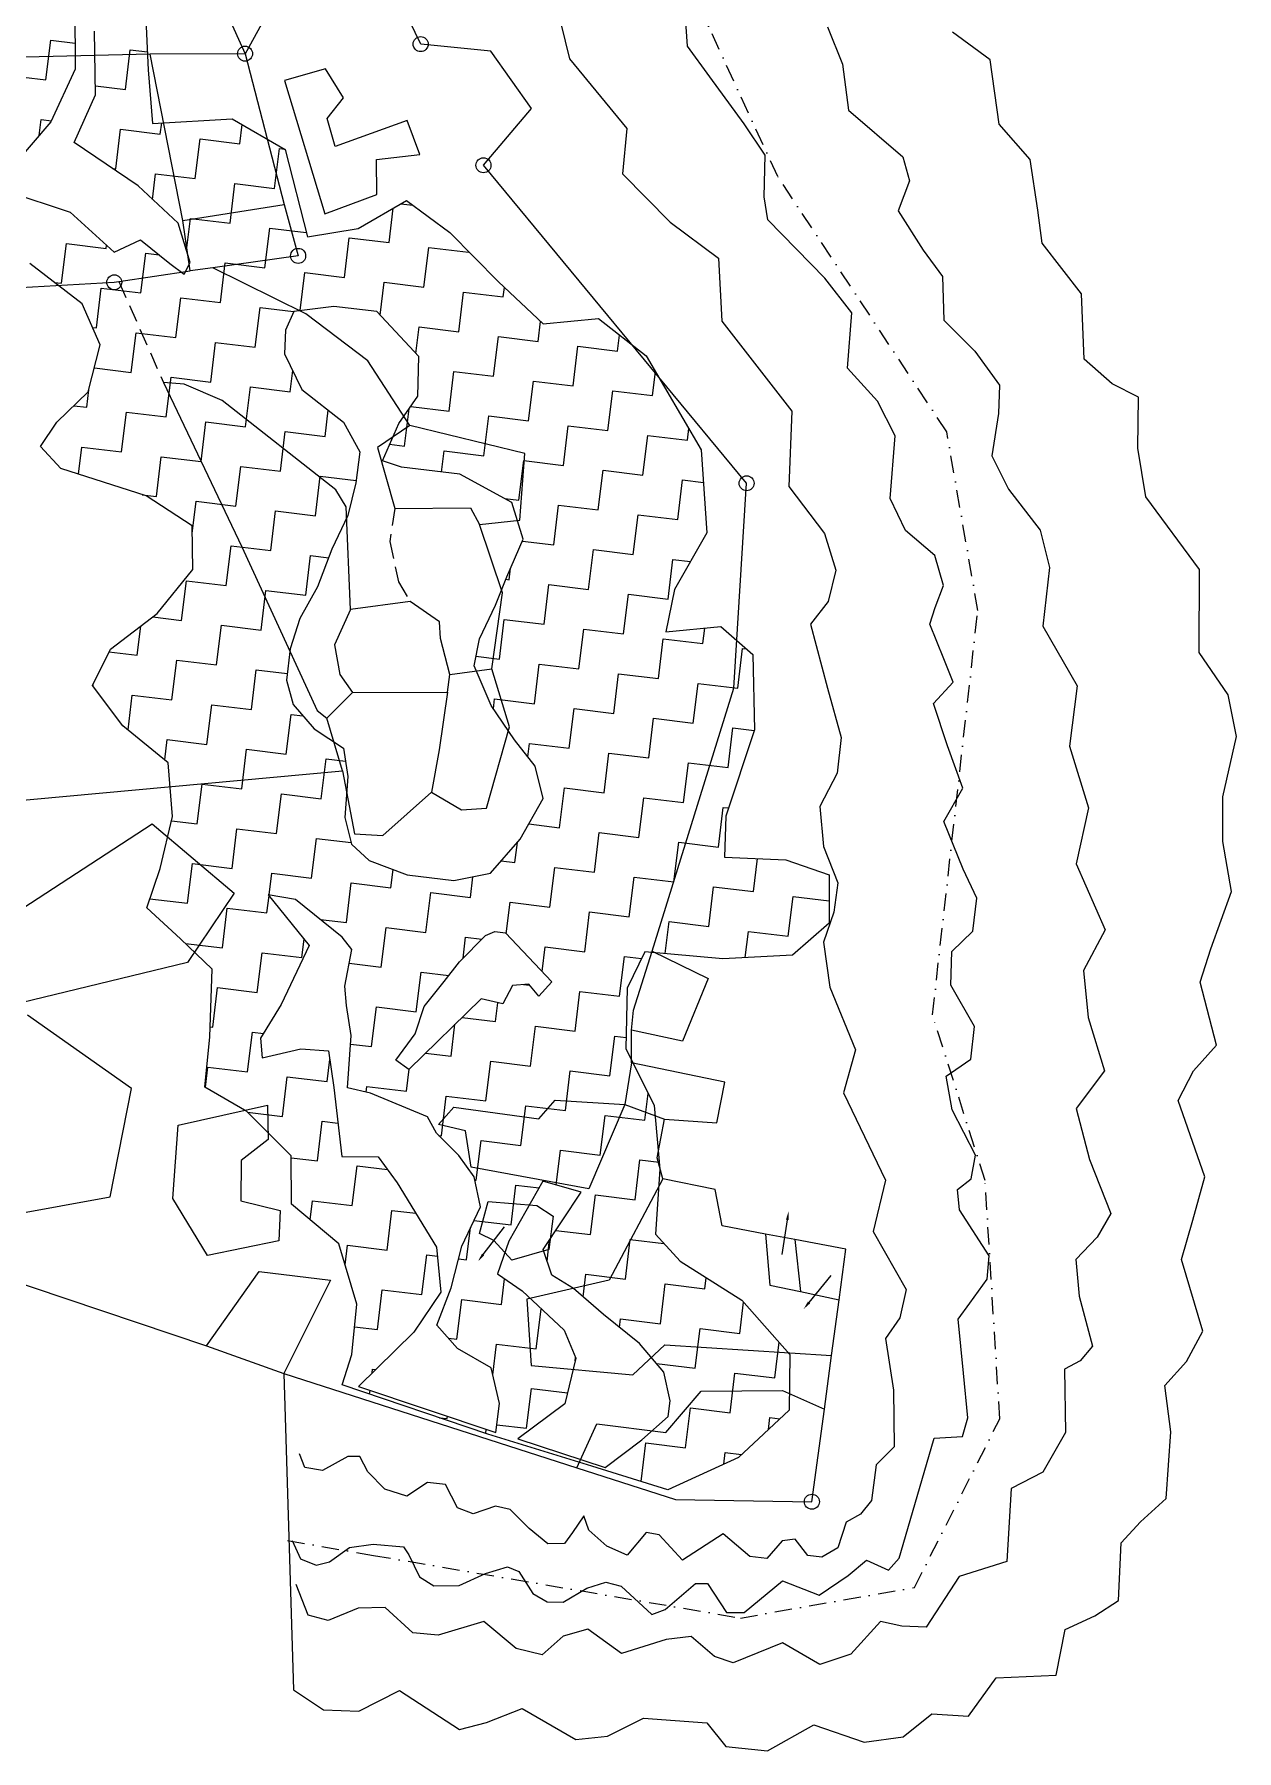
# Model space of a CAD drawing. Header units: metres. Extents: x 302961 to 304417, y 1943136 to 1944048.
# Drawn here: x 304069.7 to 304417.4, y 1943135.9 to 1943632.3 of the extents above; entities that cross this region are included whole.
import ezdxf

# ---------------------------------------------------------------- set-up
doc = ezdxf.new("R2010")
doc.units = ezdxf.units.M
doc.linetypes.add('DASHDOT', pattern=[1, 0.5, -0.25, 0, -0.25])
doc.linetypes.add('DASHED', pattern=[0.75, 0.5, -0.25])
for name, color, linetype in [('LINE_WATER', 4, 'Continuous'), ('OFF', 1, 'Continuous'), ('POLY_HATCH', 12, 'Continuous'), ('POLY_PARCEL', 6, 'Continuous'), ('POLY_SUBPARCEL', 6, 'DASHED'), ('POLY_WATER', 4, 'Continuous'), ('V_BOUND_STREAM_LINE', 7, 'DASHDOT')]:
    doc.layers.add(name, color=color, linetype=linetype)

msp = doc.modelspace()

# ---------------------------------------------------------------- linework, layer by layer
for points in [[(304199.5, 1943279.43), (304205.63, 1943287.45)], [(304287.44, 1943289.42), (304285.88, 1943279.45)], [(304293.72, 1943265.55), (304300.09, 1943273.38)]]:
    msp.add_lwpolyline(points)
for centre in [(304130.64, 1943626.72), (304181.42, 1943629.48), (304199.58, 1943594.44), (304145.99, 1943568.24), (304092.82, 1943560.59), (304275.68, 1943502.47), (304294.54, 1943207.91)]:
    msp.add_circle(centre, 2.17)
for points in [[(304287.03, 1943289.48), (304287.82, 1943291.89), (304287.85, 1943289.35)], [(304199.83, 1943279.18), (304197.98, 1943277.44), (304199.17, 1943279.68)], [(304294.04, 1943265.29), (304292.14, 1943263.61), (304293.4, 1943265.81)]]:
    msp.add_solid(points)
at = {"layer": 'LINE_WATER'}
for p, q in [((304220.82, 1943640.14), (304224.48, 1943625.26)), ((304258.57, 1943628.92), (304257.75, 1943641.47)), ((304299.02, 1943634.45), (304303.4, 1943623.73)), ((304265.01, 1943620.05), (304258.57, 1943628.92)), ((304224.48, 1943625.26), (304241.02, 1943605.08)), ((304303.4, 1943623.73), (304305.13, 1943610.41)), ((304274.93, 1943606.39), (304265.01, 1943620.05)), ((304305.13, 1943610.41), (304320.83, 1943596.85)), ((304241.02, 1943605.08), (304239.78, 1943591.96)), ((304281.04, 1943597.4), (304274.93, 1943606.39)), ((304280.78, 1943585.3), (304281.04, 1943597.4)), ((304320.83, 1943596.85), (304322.75, 1943589.91)), ((304239.78, 1943591.96), (304253.57, 1943577.94)), ((304322.75, 1943589.91), (304319.51, 1943581.28)), ((304281.83, 1943578.7), (304280.78, 1943585.3)), ((304298.32, 1943561.81), (304281.83, 1943578.7)), ((304319.51, 1943581.28), (304326.73, 1943569.91)), ((304253.57, 1943577.94), (304267.58, 1943567.62)), ((304326.73, 1943569.91), (304332.36, 1943562.24)), ((304267.58, 1943567.62), (304268.5, 1943549.34)), ((304306.08, 1943551.81), (304298.32, 1943561.81)), ((304332.36, 1943562.24), (304332.72, 1943549.67)), ((304268.5, 1943549.34), (304288.77, 1943523.36)), ((304304.86, 1943535.79), (304306.08, 1943551.81)), ((304332.72, 1943549.67), (304341.69, 1943540.71)), ((304341.69, 1943540.71), (304348.8, 1943530.82)), ((304313.48, 1943526.17), (304304.86, 1943535.79)), ((304348.8, 1943530.82), (304348.54, 1943522.69)), ((304318.66, 1943516.16), (304313.48, 1943526.17)), ((304288.77, 1943523.36), (304287.86, 1943501.58)), ((304348.54, 1943522.69), (304346.6, 1943510.41)), ((304317.18, 1943498.06), (304318.66, 1943516.16)), ((304346.6, 1943510.41), (304351.41, 1943500.79)), ((304287.86, 1943501.58), (304298.21, 1943487.98)), ((304351.41, 1943500.79), (304360.6, 1943488.9)), ((304321.64, 1943488.79), (304317.18, 1943498.06)), ((304298.21, 1943487.98), (304301.46, 1943477.34)), ((304330.07, 1943481.61), (304321.64, 1943488.79)), ((304360.6, 1943488.9), (304363.22, 1943478.09)), ((304332.65, 1943472.89), (304330.07, 1943481.61)), ((304301.46, 1943477.34), (304299.3, 1943468.29)), ((304363.22, 1943478.09), (304361.3, 1943461.14)), ((304330.18, 1943466.56), (304332.65, 1943472.89)), ((304299.3, 1943468.29), (304294.19, 1943461.69)), ((304328.7, 1943461.73), (304330.18, 1943466.56)), ((304294.19, 1943461.69), (304299.04, 1943443.17)), ((304332.74, 1943451.69), (304328.7, 1943461.73)), ((304361.3, 1943461.14), (304371.3, 1943443.9)), ((304335.4, 1943444.9), (304332.74, 1943451.69)), ((304329.71, 1943438.8), (304335.4, 1943444.9)), ((304299.04, 1943443.17), (304303.02, 1943428.95)), ((304371.3, 1943443.9), (304369.02, 1943426.42)), ((304333.8, 1943426.5), (304329.71, 1943438.8)), ((304303.02, 1943428.95), (304301.88, 1943418.61)), ((304338.23, 1943414.32), (304333.8, 1943426.5)), ((304369.02, 1943426.42), (304374.58, 1943408.56)), ((304301.88, 1943418.61), (304296.85, 1943408.98)), ((304332.75, 1943404.63), (304338.23, 1943414.32)), ((304296.85, 1943408.98), (304297.9, 1943397.44)), ((304374.58, 1943408.56), (304371, 1943392.39)), ((304338.28, 1943390.86), (304332.75, 1943404.63)), ((304297.9, 1943397.44), (304302.09, 1943386.92)), ((304342.2, 1943382.46), (304338.28, 1943390.86)), ((304371, 1943392.39), (304379.32, 1943373.32)), ((304302.09, 1943386.92), (304300.94, 1943378.44)), ((304341.11, 1943372.89), (304342.2, 1943382.46)), ((304300.94, 1943378.44), (304297.9, 1943369.73)), ((304334.97, 1943367.01), (304341.11, 1943372.89)), ((304379.32, 1943373.32), (304373.07, 1943361.56)), ((304297.9, 1943369.73), (304299.69, 1943356.71)), ((304334.68, 1943357.34), (304334.97, 1943367.01)), ((304373.07, 1943361.56), (304374.48, 1943347.99)), ((304299.69, 1943356.71), (304307.16, 1943338.57)), ((304341.56, 1943345.34), (304334.68, 1943357.34)), ((304340.49, 1943335.93), (304341.56, 1943345.34)), ((304374.48, 1943347.99), (304379.16, 1943332.56)), ((304307.16, 1943338.57), (304303.67, 1943326.19)), ((304333.33, 1943330.98), (304340.49, 1943335.93)), ((304335.14, 1943321.22), (304333.33, 1943330.98)), ((304379.16, 1943332.56), (304370.98, 1943321.62)), ((304303.67, 1943326.19), (304315.86, 1943300.95)), ((304341.88, 1943308.11), (304335.14, 1943321.22)), ((304370.98, 1943321.62), (304374.87, 1943306.87)), ((304340.64, 1943301.31), (304341.88, 1943308.11)), ((304374.87, 1943306.87), (304380.99, 1943291.28)), ((304315.86, 1943300.95), (304312.29, 1943286.02)), ((304336.63, 1943298.24), (304340.64, 1943301.31)), ((304337.28, 1943292.34), (304336.63, 1943298.24)), ((304345.78, 1943279.01), (304337.28, 1943292.34)), ((304380.99, 1943291.28), (304377.09, 1943284.47)), ((304312.29, 1943286.02), (304321.79, 1943269.26)), ((304377.09, 1943284.47), (304370.9, 1943277.94)), ((304345.2, 1943272.29), (304345.78, 1943279.01)), ((304370.9, 1943277.94), (304371.8, 1943267.35)), ((304340.22, 1943265.3), (304345.2, 1943272.29)), ((304321.79, 1943269.26), (304319.98, 1943261.1)), ((304371.8, 1943267.35), (304375.72, 1943252.89)), ((304319.98, 1943261.1), (304315.86, 1943255.08)), ((304336.83, 1943260.7), (304340.22, 1943265.3)), ((304338.41, 1943245.14), (304336.83, 1943260.7)), ((304315.86, 1943255.08), (304318.12, 1943240.14)), ((304375.72, 1943252.89), (304372.15, 1943248.67)), ((304372.15, 1943248.67), (304367.63, 1943246.3)), ((304367.63, 1943246.3), (304367.87, 1943227.93)), ((304339.67, 1943232.21), (304338.41, 1943245.14)), ((304318.12, 1943240.14), (304318.35, 1943223.81)), ((304338.11, 1943226.74), (304339.67, 1943232.21)), ((304324.99, 1943209.42), (304329.88, 1943226.29)), ((304329.88, 1943226.29), (304338.11, 1943226.74)), ((304367.87, 1943227.93), (304361.37, 1943216.49)), ((304147.89, 1943217.81), (304146.39, 1943221.72)), ((304318.35, 1943223.81), (304313.17, 1943218.62)), ((304153.03, 1943216.96), (304147.89, 1943217.81)), ((304160.4, 1943220.95), (304153.03, 1943216.96)), ((304163.78, 1943221), (304160.4, 1943220.95)), ((304166.15, 1943216.52), (304163.78, 1943221)), ((304171.02, 1943211.5), (304166.15, 1943216.52)), ((304313.17, 1943218.62), (304311.8, 1943208.31)), ((304361.37, 1943216.49), (304352.19, 1943211.78)), ((304177.43, 1943209.56), (304171.02, 1943211.5)), ((304183.38, 1943213.49), (304177.43, 1943209.56)), ((304188.55, 1943212.86), (304183.38, 1943213.49)), ((304192.05, 1943206.15), (304188.55, 1943212.86)), ((304352.19, 1943211.78), (304350.93, 1943190.67)), ((304203.07, 1943206.67), (304196.62, 1943204.42)), ((304207.26, 1943205.69), (304203.07, 1943206.67)), ((304311.8, 1943208.31), (304308.62, 1943204.28)), ((304319.82, 1943191.62), (304324.99, 1943209.42)), ((304196.62, 1943204.42), (304192.05, 1943206.15)), ((304212.76, 1943200.13), (304207.26, 1943205.69)), ((304228.6, 1943203.79), (304225.34, 1943199.06)), ((304230.07, 1943199.65), (304228.6, 1943203.79)), ((304304.5, 1943201.99), (304302.08, 1943194.6)), ((304308.62, 1943204.28), (304304.5, 1943201.99)), ((304144.27, 1943196.68), (304146.7, 1943191.37)), ((304218.17, 1943195.74), (304212.76, 1943200.13)), ((304225.34, 1943199.06), (304222.97, 1943195.86)), ((304235.23, 1943195.06), (304230.07, 1943199.65)), ((304246.67, 1943199.02), (304241.09, 1943192.48)), ((304250.43, 1943198.33), (304246.67, 1943199.02)), ((304257.11, 1943191), (304250.43, 1943198.33)), ((304268.89, 1943198.64), (304257.11, 1943191)), ((304276.6, 1943192.11), (304268.89, 1943198.64)), ((304286, 1943196.56), (304281.54, 1943191.51)), ((304289.67, 1943197.04), (304286, 1943196.56)), ((304293.42, 1943192.39), (304289.67, 1943197.04)), ((304146.7, 1943191.37), (304151.17, 1943189.53)), ((304155.09, 1943190.51), (304160.86, 1943194.66)), ((304160.86, 1943194.66), (304167.7, 1943195.6)), ((304167.7, 1943195.6), (304176.43, 1943194.86)), ((304176.43, 1943194.86), (304178.01, 1943192.57)), ((304178.01, 1943192.57), (304181.05, 1943186.21)), ((304222.97, 1943195.86), (304218.17, 1943195.74)), ((304241.09, 1943192.48), (304235.23, 1943195.06)), ((304281.54, 1943191.51), (304276.6, 1943192.11)), ((304297.44, 1943191.9), (304293.42, 1943192.39)), ((304302.08, 1943194.6), (304297.44, 1943191.9)), ((304316.73, 1943188.11), (304319.82, 1943191.62)), ((304151.17, 1943189.53), (304155.09, 1943190.51)), ((304192.56, 1943183.68), (304200.18, 1943187.12)), ((304200.18, 1943187.12), (304206.49, 1943189.1)), ((304206.49, 1943189.1), (304209.81, 1943187.72)), ((304209.81, 1943187.72), (304213.82, 1943181.41)), ((304296.65, 1943180.86), (304305.05, 1943186.62)), ((304305.05, 1943186.62), (304310.36, 1943190.99)), ((304310.36, 1943190.99), (304316.73, 1943188.11)), ((304350.93, 1943190.67), (304337.12, 1943186.24)), ((304148.84, 1943175.11), (304145.4, 1943183.98)), ((304181.05, 1943186.21), (304185.18, 1943183.61)), ((304185.18, 1943183.61), (304192.56, 1943183.68)), ((304222.58, 1943178.89), (304229.46, 1943182.9)), ((304229.46, 1943182.9), (304234.94, 1943184.66)), ((304234.94, 1943184.66), (304239.41, 1943183.47)), ((304239.41, 1943183.47), (304248.29, 1943175.27)), ((304252.11, 1943176.74), (304260.88, 1943184.25)), ((304260.88, 1943184.25), (304264.36, 1943184.31)), ((304264.36, 1943184.31), (304269.89, 1943175.87)), ((304275, 1943175.89), (304286.07, 1943185.06)), ((304286.07, 1943185.06), (304296.65, 1943180.86)), ((304337.12, 1943186.24), (304327.62, 1943171.67)), ((304163.37, 1943177.13), (304154.62, 1943173.53)), ((304171.13, 1943177.35), (304163.37, 1943177.13)), ((304179.12, 1943169.97), (304171.13, 1943177.35)), ((304213.82, 1943181.41), (304217.97, 1943178.96)), ((304217.97, 1943178.96), (304222.58, 1943178.89)), ((304248.29, 1943175.27), (304252.11, 1943176.74)), ((304154.62, 1943173.53), (304148.84, 1943175.11)), ((304199.65, 1943173.29), (304186.48, 1943169.36)), ((304209.05, 1943165.44), (304199.65, 1943173.29)), ((304269.89, 1943175.87), (304275, 1943175.89)), ((304314.4, 1943173.28), (304305.82, 1943163.84)), ((304320.51, 1943171.95), (304314.4, 1943173.28)), ((304327.62, 1943171.67), (304320.51, 1943171.95)), ((304186.48, 1943169.36), (304179.12, 1943169.97)), ((304222.61, 1943169.03), (304216.56, 1943163.66)), ((304229.71, 1943171.08), (304222.61, 1943169.03)), ((304239.5, 1943164.06), (304229.71, 1943171.08)), ((304252.37, 1943168.03), (304239.5, 1943164.06)), ((304259.62, 1943168.89), (304252.37, 1943168.03)), ((304266.36, 1943163.12), (304259.62, 1943168.89)), ((304286.09, 1943167.12), (304271.82, 1943161.29)), ((304296.85, 1943160.86), (304286.09, 1943167.12)), ((304216.56, 1943163.66), (304209.05, 1943165.44)), ((304271.82, 1943161.29), (304266.36, 1943163.12)), ((304305.82, 1943163.84), (304296.85, 1943160.86))]:
    msp.add_line(p, q, dxfattribs=at)
at = {"layer": 'OFF'}
msp.add_line((304141.83, 1943245.04), (304144.6, 1943153.5), dxfattribs=at)
at = {"layer": 'POLY_HATCH'}
for p, q in [((304101.33, 1943650.41), (304102.64, 1943622.09)), ((304081.44, 1943640.04), (304081.54, 1943622.28)), ((304087.4, 1943614.79), (304087.07, 1943633.22)), ((304081.54, 1943622.28), (304074.51, 1943607)), ((304102.64, 1943622.09), (304103.9, 1943606.52)), ((304081.21, 1943601.02), (304087.4, 1943614.79)), ((304074.51, 1943607), (304062.48, 1943592.98)), ((304103.9, 1943606.52), (304126.87, 1943607.92)), ((304126.87, 1943607.92), (304142.28, 1943599.03)), ((304099.68, 1943588.45), (304081.21, 1943601.02)), ((304142.28, 1943599.03), (304148.67, 1943573.73)), ((304062.06, 1943586.9), (304080.04, 1943580.84)), ((304111.28, 1943577.67), (304099.68, 1943588.45)), ((304163.35, 1943576.14), (304177.32, 1943584.25)), ((304177.32, 1943584.25), (304189.88, 1943575.01)), ((304080.04, 1943580.84), (304092.83, 1943569.28)), ((304114.73, 1943566.28), (304111.28, 1943577.67)), ((304148.67, 1943573.73), (304163.35, 1943576.14)), ((304189.88, 1943575.01), (304203.92, 1943560.69)), ((304092.83, 1943569.28), (304100.37, 1943572.87)), ((304100.37, 1943572.87), (304108.89, 1943566.03)), ((304083.5, 1943554.34), (304068.43, 1943565.99)), ((304108.89, 1943566.03), (304113.04, 1943562.94)), ((304113.04, 1943562.94), (304114.73, 1943566.28)), ((304203.92, 1943560.69), (304216.83, 1943548.6)), ((304088.72, 1943542.49), (304083.5, 1943554.34)), ((304144.7, 1943552.18), (304142.33, 1943546.75)), ((304156.32, 1943553.62), (304144.7, 1943552.18)), ((304168.73, 1943552.11), (304156.32, 1943553.62)), ((304180.88, 1943539.09), (304168.73, 1943552.11)), ((304216.83, 1943548.6), (304232.81, 1943550.16)), ((304232.81, 1943550.16), (304246.58, 1943539.37)), ((304142.33, 1943546.75), (304142.07, 1943539.93)), ((304085.31, 1943528.89), (304088.72, 1943542.49)), ((304142.07, 1943539.93), (304147.1, 1943529.6)), ((304180.63, 1943527.69), (304180.88, 1943539.09)), ((304246.58, 1943539.37), (304262.56, 1943512.19)), ((304147.1, 1943529.6), (304159.11, 1943520.14)), ((304076.18, 1943520.19), (304085.31, 1943528.89)), ((304175.09, 1943519.79), (304180.63, 1943527.69)), ((304071.45, 1943513.06), (304076.18, 1943520.19)), ((304159.11, 1943520.14), (304163.79, 1943511.56)), ((304170.34, 1943508.94), (304175.09, 1943519.79)), ((304077.35, 1943506.73), (304071.45, 1943513.06)), ((304163.79, 1943511.56), (304162.69, 1943502.56)), ((304262.56, 1943512.19), (304264.2, 1943488.16)), ((304102, 1943498.82), (304077.35, 1943506.73)), ((304175.84, 1943507.13), (304170.34, 1943508.94)), ((304192.75, 1943505.06), (304175.84, 1943507.13)), ((304207.79, 1943496.95), (304192.75, 1943505.06)), ((304162.69, 1943502.56), (304160.39, 1943493.12)), ((304115.33, 1943490.19), (304102, 1943498.82)), ((304211.06, 1943486.26), (304207.79, 1943496.95)), ((304115.54, 1943477.55), (304115.33, 1943490.19)), ((304160.39, 1943493.12), (304155.77, 1943483.4)), ((304206.31, 1943475.41), (304211.06, 1943486.26)), ((304264.2, 1943488.16), (304254.83, 1943471.78)), ((304155.77, 1943483.4), (304151.58, 1943472.48)), ((304105.22, 1943464.79), (304115.54, 1943477.55)), ((304203.02, 1943467.24), (304206.31, 1943475.41)), ((304151.58, 1943472.48), (304146.47, 1943463.39)), ((304254.83, 1943471.78), (304252.28, 1943459.48)), ((304091.69, 1943454.53), (304105.22, 1943464.79)), ((304198.4, 1943457.51), (304203.02, 1943467.24)), ((304146.47, 1943463.39), (304143.68, 1943454.58)), ((304252.28, 1943459.48), (304268.26, 1943461.04)), ((304268.26, 1943461.04), (304277.44, 1943452.91)), ((304086.54, 1943443.94), (304091.69, 1943454.53)), ((304143.68, 1943454.58), (304142.58, 1943445.57)), ((304196.88, 1943449.7), (304198.4, 1943457.51)), ((304201.78, 1943438.24), (304196.88, 1943449.7)), ((304277.44, 1943452.91), (304277.94, 1943431.12)), ((304142.58, 1943445.57), (304144.58, 1943438.47)), ((304095.3, 1943432.36), (304086.54, 1943443.94)), ((304144.58, 1943438.47), (304150.59, 1943431.45)), ((304208.57, 1943428.27), (304201.78, 1943438.24)), ((304108.38, 1943421.66), (304095.3, 1943432.36)), ((304150.59, 1943431.45), (304159.06, 1943425.85)), ((304277.94, 1943431.12), (304269.64, 1943406.2)), ((304159.06, 1943425.85), (304160.35, 1943417.69)), ((304214.51, 1943420.69), (304208.57, 1943428.27)), ((304109.64, 1943406.09), (304108.38, 1943421.66)), ((304216.8, 1943411.27), (304214.51, 1943420.69)), ((304160.35, 1943417.69), (304159.48, 1943405.8)), ((304210.21, 1943399.5), (304216.8, 1943411.27)), ((304106.06, 1943391.1), (304109.64, 1943406.09)), ((304159.48, 1943405.8), (304161.4, 1943398.13)), ((304269.64, 1943406.2), (304269.25, 1943394.34)), ((304161.4, 1943398.13), (304166.55, 1943393.39)), ((304201.58, 1943389.69), (304210.21, 1943399.5)), ((304102.21, 1943379.66), (304106.06, 1943391.1)), ((304166.55, 1943393.39), (304177.49, 1943389.2)), ((304269.25, 1943394.34), (304287.05, 1943393.57)), ((304287.05, 1943393.57), (304299.51, 1943389.25)), ((304177.49, 1943389.2), (304191.02, 1943387.55)), ((304191.02, 1943387.55), (304201.58, 1943389.69)), ((304299.51, 1943389.25), (304299.55, 1943375.23)), ((304137.34, 1943383.48), (304149.21, 1943368.77)), ((304145.21, 1943382.12), (304137.34, 1943383.48)), ((304158.76, 1943371.22), (304145.21, 1943382.12)), ((304112, 1943370.76), (304102.21, 1943379.66)), ((304299.55, 1943375.23), (304288.95, 1943366.01)), ((304121.1, 1943361.94), (304112, 1943370.76)), ((304161.54, 1943367.67), (304158.76, 1943371.22)), ((304192.64, 1943364.1), (304200.19, 1943371.65)), ((304200.19, 1943371.65), (304202.9, 1943372.79)), ((304202.9, 1943372.79), (304205.99, 1943372.41)), ((304205.99, 1943372.41), (304219.36, 1943358.27)), ((304149.21, 1943368.77), (304141.1, 1943351.68)), ((304159.44, 1943357.07), (304161.54, 1943367.67)), ((304246.27, 1943367), (304241.12, 1943356.42)), ((304268.83, 1943364.96), (304246.27, 1943367)), ((304288.95, 1943366.01), (304268.83, 1943364.96)), ((304120.47, 1943342.39), (304121.1, 1943361.94)), ((304188.26, 1943358.38), (304192.64, 1943364.1)), ((304159.95, 1943351.39), (304159.44, 1943357.07)), ((304182.41, 1943351.17), (304188.26, 1943358.38)), ((304208.01, 1943357.26), (304205.14, 1943351.9)), ((304212.65, 1943357.61), (304208.01, 1943357.26)), ((304215.54, 1943354.13), (304212.65, 1943357.61)), ((304219.36, 1943358.27), (304215.54, 1943354.13)), ((304241.12, 1943356.42), (304240.75, 1943338.95)), ((304141.1, 1943351.68), (304135.09, 1943341.96)), ((304161.32, 1943342.78), (304159.95, 1943351.39)), ((304198.88, 1943353.4), (304177.98, 1943332.94)), ((304179.78, 1943343.21), (304182.41, 1943351.17)), ((304205.14, 1943351.9), (304198.88, 1943353.4)), ((304119.05, 1943327.85), (304120.47, 1943342.39)), ((304135.09, 1943341.96), (304135.6, 1943336.27)), ((304160.28, 1943327.64), (304161.32, 1943342.78)), ((304174.25, 1943335.6), (304179.78, 1943343.21)), ((304135.6, 1943336.27), (304146.78, 1943338.93)), ((304146.78, 1943338.93), (304154.75, 1943338.36)), ((304154.75, 1943338.36), (304156.27, 1943327.73)), ((304177.98, 1943332.94), (304174.25, 1943335.6)), ((304240.75, 1943338.95), (304248.92, 1943322.53)), ((304131.17, 1943320.77), (304119.05, 1943327.85)), ((304156.27, 1943327.73), (304158.65, 1943307.74)), ((304166.91, 1943326.03), (304160.28, 1943327.64)), ((304183.36, 1943319.2), (304166.91, 1943326.03)), ((304144, 1943307.99), (304131.17, 1943320.77)), ((304248.92, 1943322.53), (304250.53, 1943304.11)), ((304186, 1943314.46), (304183.36, 1943319.2)), ((304192.45, 1943308.04), (304186, 1943314.46)), ((304144.04, 1943293.97), (304144, 1943307.99)), ((304158.65, 1943307.74), (304169.1, 1943307.68)), ((304169.1, 1943307.68), (304174.61, 1943300.17)), ((304196.93, 1943301.87), (304192.45, 1943308.04)), ((304198.69, 1943293.22), (304196.93, 1943301.87)), ((304216.76, 1943300.63), (304206.92, 1943283.29)), ((304227.81, 1943297.43), (304216.76, 1943300.63)), ((304250.53, 1943304.11), (304249.3, 1943285.34)), ((304174.61, 1943300.17), (304186, 1943281.51)), ((304216.82, 1943280.85), (304227.81, 1943297.43)), ((304157.73, 1943282.49), (304144.04, 1943293.97)), ((304193.28, 1943281.83), (304198.69, 1943293.22)), ((304162.97, 1943265.03), (304157.73, 1943282.49)), ((304186, 1943281.51), (304187.23, 1943268.5)), ((304190.2, 1943269.74), (304193.28, 1943281.83)), ((304206.92, 1943283.29), (304203.6, 1943273.81)), ((304219.32, 1943273.44), (304216.82, 1943280.85)), ((304249.3, 1943285.34), (304256.41, 1943277.47)), ((304256.41, 1943277.47), (304274.33, 1943266.17)), ((304203.6, 1943273.81), (304210.73, 1943268.92)), ((304225.65, 1943269.58), (304219.32, 1943273.44)), ((304187.23, 1943268.5), (304179.4, 1943257)), ((304186.07, 1943259), (304190.2, 1943269.74)), ((304210.73, 1943268.92), (304222.94, 1943257.55)), ((304234.31, 1943262.03), (304225.65, 1943269.58)), ((304274.33, 1943266.17), (304288.2, 1943250.46)), ((304161.55, 1943250.49), (304162.97, 1943265.03)), ((304244.72, 1943253.66), (304234.31, 1943262.03)), ((304179.4, 1943257), (304163.41, 1943241.26)), ((304192.08, 1943252.24), (304186.07, 1943259)), ((304222.94, 1943257.55), (304226.28, 1943249.42)), ((304201.85, 1943246.62), (304192.08, 1943252.24)), ((304251.75, 1943245.38), (304244.72, 1943253.66)), ((304158.72, 1943241.72), (304161.55, 1943250.49)), ((304204.21, 1943236.29), (304201.85, 1943246.62)), ((304226.28, 1943249.42), (304223.12, 1943236.21)), ((304288.2, 1943250.46), (304288, 1943234.37)), ((304200.84, 1943227.47), (304158.72, 1943241.72)), ((304163.41, 1943241.26), (304203.19, 1943227.98)), ((304253.53, 1943237.13), (304251.75, 1943245.38)), ((304203.19, 1943227.98), (304204.21, 1943236.29)), ((304223.12, 1943236.21), (304209.53, 1943226.12)), ((304252.97, 1943232.57), (304253.53, 1943237.13)), ((304245.34, 1943225.77), (304252.97, 1943232.57)), ((304288, 1943234.37), (304273.35, 1943220.74)), ((304230.94, 1943218.2), (304200.84, 1943227.47)), ((304209.53, 1943226.12), (304234.79, 1943217.79)), ((304234.79, 1943217.79), (304245.34, 1943225.77)), ((304252.91, 1943211.32), (304230.94, 1943218.2)), ((304273.35, 1943220.74), (304252.91, 1943211.32))]:
    msp.add_line(p, q, dxfattribs=at)
at = {"layer": 'POLY_HATCH', "linetype": 'Continuous'}
for p, q in [((304073.07, 1943619.14), (304074.47, 1943630.63)), ((304074.47, 1943630.63), (304081.5, 1943629.78)), ((304096.04, 1943616.34), (304097.45, 1943627.83)), ((304097.45, 1943627.83), (304102.4, 1943627.23)), ((304066.61, 1943619.93), (304073.07, 1943619.14)), ((304087.36, 1943617.4), (304096.04, 1943616.34)), ((304071.11, 1943603.03), (304071.67, 1943607.66)), ((304071.67, 1943607.66), (304074.65, 1943607.29)), ((304093.24, 1943593.37), (304094.64, 1943604.86)), ((304094.64, 1943604.86), (304106.13, 1943603.46)), ((304106.13, 1943603.46), (304106.52, 1943606.68)), ((304129.11, 1943600.66), (304129.79, 1943606.24)), ((304116.22, 1943590.57), (304117.62, 1943602.06)), ((304117.62, 1943602.06), (304129.11, 1943600.66)), ((304139.19, 1943587.77), (304140.59, 1943599.26)), ((304140.59, 1943599.26), (304142.24, 1943599.06)), ((304092.28, 1943593.49), (304093.24, 1943593.37)), ((304103.83, 1943584.59), (304104.73, 1943591.97)), ((304104.73, 1943591.97), (304116.22, 1943590.57)), ((304126.31, 1943577.68), (304127.71, 1943589.17)), ((304127.71, 1943589.17), (304139.19, 1943587.77)), ((304113.68, 1943569.75), (304114.82, 1943579.08)), ((304114.82, 1943579.08), (304126.31, 1943577.68)), ((304172.26, 1943572.08), (304173.47, 1943582.02)), ((304175.71, 1943583.32), (304179.16, 1943582.9)), ((304136.39, 1943564.79), (304137.79, 1943576.28)), ((304137.79, 1943576.28), (304148.35, 1943574.99)), ((304077.56, 1943560.31), (304078.96, 1943571.79)), ((304078.96, 1943571.79), (304090.44, 1943570.39)), ((304090.44, 1943570.39), (304090.56, 1943571.33)), ((304100.53, 1943557.51), (304101.93, 1943568.99)), ((304101.93, 1943568.99), (304105.78, 1943568.52)), ((304159.37, 1943561.99), (304160.77, 1943573.48)), ((304160.77, 1943573.48), (304172.26, 1943572.08)), ((304182.34, 1943559.19), (304183.74, 1943570.68)), ((304183.74, 1943570.68), (304195.23, 1943569.28)), ((304195.23, 1943569.28), (304195.26, 1943569.52)), ((304123.51, 1943554.71), (304124.91, 1943566.19)), ((304124.91, 1943566.19), (304136.39, 1943564.79)), ((304075.45, 1943560.56), (304077.56, 1943560.31)), ((304087.64, 1943547.42), (304089.04, 1943558.91)), ((304089.04, 1943558.91), (304100.53, 1943557.51)), ((304146.54, 1943552.41), (304147.88, 1943563.39)), ((304147.88, 1943563.39), (304159.37, 1943561.99)), ((304169.7, 1943551.07), (304170.86, 1943560.59)), ((304170.86, 1943560.59), (304182.34, 1943559.19)), ((304205.32, 1943556.39), (304205.65, 1943559.07)), ((304110.62, 1943544.62), (304112.02, 1943556.11)), ((304112.02, 1943556.11), (304123.51, 1943554.71)), ((304192.43, 1943546.3), (304193.83, 1943557.79)), ((304193.83, 1943557.79), (304205.32, 1943556.39)), ((304133.59, 1943541.82), (304134.99, 1943553.31)), ((304134.99, 1943553.31), (304144.68, 1943552.13)), ((304215.41, 1943543.5), (304216.11, 1943549.27)), ((304086.49, 1943547.56), (304087.64, 1943547.42)), ((304097.73, 1943534.53), (304099.13, 1943546.02)), ((304099.13, 1943546.02), (304110.62, 1943544.62)), ((304180.01, 1943540.02), (304180.94, 1943547.7)), ((304180.94, 1943547.7), (304192.43, 1943546.3)), ((304202.52, 1943533.42), (304203.92, 1943544.9)), ((304203.92, 1943544.9), (304215.41, 1943543.5)), ((304238.38, 1943540.7), (304238.95, 1943545.35)), ((304120.71, 1943531.73), (304122.11, 1943543.22)), ((304122.11, 1943543.22), (304133.59, 1943541.82)), ((304225.49, 1943530.62), (304226.89, 1943542.1)), ((304226.89, 1943542.1), (304238.38, 1943540.7)), ((304087.05, 1943535.83), (304097.73, 1943534.53)), ((304143.68, 1943528.93), (304144.43, 1943535.08)), ((304189.63, 1943523.33), (304191.03, 1943534.82)), ((304191.03, 1943534.82), (304202.52, 1943533.42)), ((304248.47, 1943527.82), (304249.31, 1943534.72)), ((304084.84, 1943524.44), (304085.45, 1943529.45)), ((304107.82, 1943521.64), (304109.22, 1943533.13)), ((304109.22, 1943533.13), (304120.71, 1943531.73)), ((304130.79, 1943518.84), (304132.19, 1943530.33)), ((304132.19, 1943530.33), (304143.68, 1943528.93)), ((304212.61, 1943520.53), (304214.01, 1943532.02)), ((304214.01, 1943532.02), (304225.49, 1943530.62)), ((304235.58, 1943517.73), (304236.98, 1943529.22)), ((304236.98, 1943529.22), (304248.47, 1943527.82)), ((304081.12, 1943524.9), (304084.84, 1943524.44)), ((304176.74, 1943513.24), (304178.06, 1943524.01)), ((304178.53, 1943524.68), (304189.63, 1943523.33)), ((304094.93, 1943511.56), (304096.33, 1943523.04)), ((304096.33, 1943523.04), (304107.82, 1943521.64)), ((304117.91, 1943508.76), (304119.31, 1943520.24)), ((304119.31, 1943520.24), (304130.79, 1943518.84)), ((304153.77, 1943516.04), (304154.69, 1943523.62)), ((304199.72, 1943510.44), (304201.12, 1943521.93)), ((304201.12, 1943521.93), (304212.61, 1943520.53)), ((304222.69, 1943507.64), (304224.09, 1943519.13)), ((304224.09, 1943519.13), (304235.58, 1943517.73)), ((304140.88, 1943505.96), (304142.28, 1943517.44)), ((304142.28, 1943517.44), (304153.77, 1943516.04)), ((304245.67, 1943504.84), (304247.07, 1943516.33)), ((304247.07, 1943516.33), (304258.56, 1943514.93)), ((304258.56, 1943514.93), (304258.97, 1943518.3)), ((304082.48, 1943505.09), (304083.44, 1943512.96)), ((304083.44, 1943512.96), (304094.93, 1943511.56)), ((304105.02, 1943498.67), (304106.42, 1943510.16)), ((304106.42, 1943510.16), (304117.91, 1943508.76)), ((304172.45, 1943513.77), (304176.74, 1943513.24)), ((304187.48, 1943505.71), (304188.23, 1943511.84)), ((304188.23, 1943511.84), (304199.72, 1943510.44)), ((304127.99, 1943495.87), (304129.39, 1943507.36)), ((304129.39, 1943507.36), (304140.88, 1943505.96)), ((304150.97, 1943493.07), (304152.37, 1943504.56)), ((304152.37, 1943504.56), (304162.78, 1943503.29)), ((304209.81, 1943497.55), (304211.21, 1943509.04)), ((304211.21, 1943509.04), (304222.69, 1943507.64)), ((304232.78, 1943494.75), (304234.18, 1943506.24)), ((304234.18, 1943506.24), (304245.67, 1943504.84)), ((304100.92, 1943499.17), (304105.02, 1943498.67)), ((304255.76, 1943491.95), (304257.16, 1943503.44)), ((304257.16, 1943503.44), (304263.21, 1943502.7)), ((304115.37, 1943487.94), (304116.51, 1943497.27)), ((304116.51, 1943497.27), (304127.99, 1943495.87)), ((304138.08, 1943482.98), (304139.48, 1943494.47)), ((304139.48, 1943494.47), (304150.97, 1943493.07)), ((304205.74, 1943498.05), (304209.81, 1943497.55)), ((304219.89, 1943484.67), (304221.29, 1943496.15)), ((304221.29, 1943496.15), (304232.78, 1943494.75)), ((304242.87, 1943481.87), (304244.27, 1943493.35)), ((304244.27, 1943493.35), (304255.76, 1943491.95)), ((304125.19, 1943472.89), (304126.59, 1943484.38)), ((304126.59, 1943484.38), (304138.08, 1943482.98)), ((304210.85, 1943485.77), (304219.89, 1943484.67)), ((304148.17, 1943470.09), (304149.57, 1943481.58)), ((304149.57, 1943481.58), (304154.83, 1943480.94)), ((304229.98, 1943471.78), (304231.38, 1943483.27)), ((304231.38, 1943483.27), (304242.87, 1943481.87)), ((304252.96, 1943468.98), (304254.36, 1943480.47)), ((304254.36, 1943480.47), (304259.44, 1943479.85)), ((304206.02, 1943474.7), (304207.01, 1943474.58)), ((304207.01, 1943474.58), (304207.42, 1943477.94)), ((304112.3, 1943462.81), (304113.7, 1943474.29)), ((304113.7, 1943474.29), (304125.19, 1943472.89)), ((304135.28, 1943460.01), (304136.68, 1943471.49)), ((304136.68, 1943471.49), (304148.17, 1943470.09)), ((304217.09, 1943461.69), (304218.49, 1943473.18)), ((304218.49, 1943473.18), (304229.98, 1943471.78)), ((304240.07, 1943458.89), (304241.47, 1943470.38)), ((304241.47, 1943470.38), (304252.96, 1943468.98)), ((304099.42, 1943452.72), (304100.45, 1943461.17)), ((304103.94, 1943463.82), (304112.3, 1943462.81)), ((304122.39, 1943449.92), (304123.79, 1943461.41)), ((304123.79, 1943461.41), (304135.28, 1943460.01)), ((304204.2, 1943451.6), (304205.61, 1943463.09)), ((304205.61, 1943463.09), (304217.09, 1943461.69)), ((304227.18, 1943448.8), (304228.58, 1943460.29)), ((304228.58, 1943460.29), (304240.07, 1943458.89)), ((304263.04, 1943456.09), (304263.59, 1943460.58)), ((304250.16, 1943446), (304251.56, 1943457.49)), ((304251.56, 1943457.49), (304263.04, 1943456.09)), ((304273.13, 1943443.2), (304274.53, 1943454.69)), ((304274.53, 1943454.69), (304275.57, 1943454.56)), ((304091.29, 1943453.71), (304099.42, 1943452.72)), ((304109.5, 1943439.83), (304110.9, 1943451.32)), ((304110.9, 1943451.32), (304122.39, 1943449.92)), ((304197.41, 1943452.43), (304204.2, 1943451.6)), ((304214.29, 1943438.72), (304215.69, 1943450.2)), ((304215.69, 1943450.2), (304227.18, 1943448.8)), ((304132.48, 1943437.03), (304133.88, 1943448.52)), ((304133.88, 1943448.52), (304142.81, 1943447.43)), ((304237.27, 1943435.92), (304238.67, 1943447.4)), ((304238.67, 1943447.4), (304250.16, 1943446)), ((304260.24, 1943433.12), (304261.64, 1943444.6)), ((304261.64, 1943444.6), (304273.13, 1943443.2)), ((304086.67, 1943443.77), (304086.74, 1943444.36)), ((304096.79, 1943431.14), (304098.02, 1943441.23)), ((304098.02, 1943441.23), (304109.5, 1943439.83)), ((304202.45, 1943437.25), (304202.8, 1943440.12)), ((304202.8, 1943440.12), (304214.29, 1943438.72)), ((304119.59, 1943426.94), (304120.99, 1943438.43)), ((304120.99, 1943438.43), (304132.48, 1943437.03)), ((304142.57, 1943424.14), (304143.97, 1943435.63)), ((304143.97, 1943435.63), (304147.36, 1943435.22)), ((304224.38, 1943425.83), (304225.78, 1943437.32)), ((304225.78, 1943437.32), (304237.27, 1943435.92)), ((304247.35, 1943423.03), (304248.75, 1943434.52)), ((304248.75, 1943434.52), (304260.24, 1943433.12)), ((304270.33, 1943420.23), (304271.73, 1943431.71)), ((304271.73, 1943431.71), (304277.89, 1943430.96)), ((304107.39, 1943422.47), (304108.1, 1943428.34)), ((304108.1, 1943428.34), (304119.59, 1943426.94)), ((304129.68, 1943414.06), (304131.08, 1943425.54)), ((304131.08, 1943425.54), (304142.57, 1943424.14)), ((304212.42, 1943423.36), (304212.89, 1943427.23)), ((304212.89, 1943427.23), (304224.38, 1943425.83)), ((304152.65, 1943411.25), (304154.05, 1943422.74)), ((304154.05, 1943422.74), (304159.66, 1943422.06)), ((304234.47, 1943412.94), (304235.87, 1943424.43)), ((304235.87, 1943424.43), (304247.35, 1943423.03)), ((304257.44, 1943410.14), (304258.84, 1943421.63)), ((304258.84, 1943421.63), (304270.33, 1943420.23)), ((304116.79, 1943403.97), (304118.19, 1943415.46)), ((304118.19, 1943415.46), (304129.68, 1943414.06)), ((304139.77, 1943401.17), (304141.17, 1943412.65)), ((304141.17, 1943412.65), (304152.65, 1943411.25)), ((304221.58, 1943402.85), (304222.98, 1943414.34)), ((304222.98, 1943414.34), (304234.47, 1943412.94)), ((304244.55, 1943400.05), (304245.95, 1943411.54)), ((304245.95, 1943411.54), (304257.44, 1943410.14)), ((304109.35, 1943404.87), (304116.79, 1943403.97)), ((304267.53, 1943397.25), (304268.93, 1943408.74)), ((304268.93, 1943408.74), (304270.43, 1943408.56)), ((304126.88, 1943391.08), (304128.28, 1943402.57)), ((304128.28, 1943402.57), (304139.77, 1943401.17)), ((304212.7, 1943403.94), (304221.58, 1943402.85)), ((304231.67, 1943389.97), (304233.07, 1943401.45)), ((304233.07, 1943401.45), (304244.55, 1943400.05)), ((304149.85, 1943388.28), (304151.25, 1943399.77)), ((304151.25, 1943399.77), (304161.3, 1943398.54)), ((304208.69, 1943392.77), (304209.4, 1943398.57)), ((304254.64, 1943387.16), (304256.04, 1943398.65)), ((304256.04, 1943398.65), (304267.53, 1943397.25)), ((304113.99, 1943380.99), (304115.39, 1943392.48)), ((304115.39, 1943392.48), (304126.88, 1943391.08)), ((304172.83, 1943385.48), (304173.47, 1943390.74)), ((304204.71, 1943393.25), (304208.69, 1943392.77)), ((304218.78, 1943379.88), (304220.18, 1943391.37)), ((304220.18, 1943391.37), (304231.67, 1943389.97)), ((304277.62, 1943384.36), (304278.78, 1943393.93)), ((304137.6, 1943383.43), (304138.37, 1943389.68)), ((304138.37, 1943389.68), (304149.85, 1943388.28)), ((304159.94, 1943375.39), (304161.34, 1943386.88)), ((304161.34, 1943386.88), (304172.83, 1943385.48)), ((304195.8, 1943382.68), (304196.53, 1943388.67)), ((304241.75, 1943377.08), (304243.15, 1943388.57)), ((304243.15, 1943388.57), (304254.64, 1943387.16)), ((304264.73, 1943374.28), (304266.13, 1943385.76)), ((304266.13, 1943385.76), (304277.62, 1943384.36)), ((304103.1, 1943382.32), (304113.99, 1943380.99)), ((304136.97, 1943378.19), (304137.57, 1943383.19)), ((304182.92, 1943372.59), (304184.32, 1943384.08)), ((304184.32, 1943384.08), (304195.8, 1943382.68)), ((304206.18, 1943372.2), (304207.29, 1943381.28)), ((304207.29, 1943381.28), (304218.78, 1943379.88)), ((304287.7, 1943371.48), (304289.1, 1943382.96)), ((304289.1, 1943382.96), (304299.53, 1943381.69)), ((304124.08, 1943368.1), (304125.48, 1943379.59)), ((304125.48, 1943379.59), (304136.97, 1943378.19)), ((304152.43, 1943376.31), (304159.94, 1943375.39)), ((304228.87, 1943366.99), (304230.27, 1943378.48)), ((304230.27, 1943378.48), (304241.75, 1943377.08)), ((304252.12, 1943366.47), (304253.24, 1943375.68)), ((304253.24, 1943375.68), (304264.73, 1943374.28)), ((304147.05, 1943365.3), (304147.7, 1943370.64)), ((304170.03, 1943362.5), (304171.43, 1943373.99)), ((304171.43, 1943373.99), (304182.92, 1943372.59)), ((304193.66, 1943365.12), (304194.4, 1943371.19)), ((304194.4, 1943371.19), (304199.15, 1943370.61)), ((304275.29, 1943365.29), (304276.22, 1943372.88)), ((304276.22, 1943372.88), (304287.7, 1943371.48)), ((304113.39, 1943369.41), (304124.08, 1943368.1)), ((304134.17, 1943355.22), (304135.57, 1943366.7)), ((304135.57, 1943366.7), (304147.05, 1943365.3)), ((304216.51, 1943361.28), (304217.38, 1943368.39)), ((304217.38, 1943368.39), (304228.87, 1943366.99)), ((304238.95, 1943354.1), (304240.35, 1943365.59)), ((304240.35, 1943365.59), (304245.29, 1943364.99)), ((304160.74, 1943363.64), (304170.03, 1943362.5)), ((304180.12, 1943349.62), (304181.52, 1943361.1)), ((304181.52, 1943361.1), (304189.59, 1943360.12)), ((304121.28, 1943345.13), (304122.68, 1943356.62)), ((304122.68, 1943356.62), (304134.17, 1943355.22)), ((304211.12, 1943357.49), (304212.93, 1943357.27)), ((304226.07, 1943344.02), (304227.47, 1943355.5)), ((304227.47, 1943355.5), (304238.95, 1943354.1)), ((304167.23, 1943339.53), (304168.63, 1943351.02)), ((304168.63, 1943351.02), (304180.12, 1943349.62)), ((304203.09, 1943346.82), (304203.75, 1943352.23)), ((304190.2, 1943336.73), (304191.33, 1943346.01)), ((304193.37, 1943348), (304203.09, 1943346.82)), ((304213.18, 1943333.93), (304214.58, 1943345.42)), ((304214.58, 1943345.42), (304226.07, 1943344.02)), ((304120.56, 1943345.22), (304121.28, 1943345.13)), ((304131.36, 1943332.24), (304132.76, 1943343.73)), ((304132.76, 1943343.73), (304135.95, 1943343.34)), ((304236.15, 1943331.13), (304237.55, 1943342.61)), ((304237.55, 1943342.61), (304240.82, 1943342.22)), ((304154.34, 1943329.44), (304155.11, 1943335.8)), ((304161.14, 1943340.27), (304167.23, 1943339.53)), ((304182.77, 1943337.63), (304190.2, 1943336.73)), ((304200.29, 1943323.84), (304201.69, 1943335.33)), ((304201.69, 1943335.33), (304213.18, 1943333.93)), ((304119.16, 1943327.78), (304119.88, 1943333.64)), ((304119.88, 1943333.64), (304131.36, 1943332.24)), ((304141.45, 1943319.35), (304142.85, 1943330.84)), ((304142.85, 1943330.84), (304154.34, 1943329.44)), ((304177.31, 1943326.64), (304178.1, 1943333.05)), ((304223.26, 1943321.04), (304224.67, 1943332.53)), ((304224.67, 1943332.53), (304236.15, 1943331.13)), ((304165.62, 1943326.34), (304165.83, 1943328.04)), ((304165.83, 1943328.04), (304177.31, 1943326.64)), ((304246.24, 1943318.24), (304247.19, 1943326.01)), ((304131.35, 1943320.59), (304141.45, 1943319.35)), ((304187.4, 1943313.75), (304188.8, 1943325.24)), ((304188.8, 1943325.24), (304200.29, 1943323.84)), ((304210.38, 1943310.95), (304211.78, 1943322.44)), ((304211.78, 1943322.44), (304223.26, 1943321.04)), ((304151.54, 1943306.47), (304152.94, 1943317.95)), ((304152.94, 1943317.95), (304157.5, 1943317.4)), ((304233.35, 1943308.15), (304234.75, 1943319.64)), ((304234.75, 1943319.64), (304246.24, 1943318.24)), ((304186.61, 1943313.85), (304187.4, 1943313.75)), ((304197.49, 1943300.87), (304198.89, 1943312.35)), ((304198.89, 1943312.35), (304210.38, 1943310.95)), ((304144, 1943307.39), (304151.54, 1943306.47)), ((304220.64, 1943299.51), (304221.86, 1943309.55)), ((304221.86, 1943309.55), (304233.35, 1943308.15)), ((304243.44, 1943295.26), (304244.84, 1943306.75)), ((304244.84, 1943306.75), (304250.36, 1943306.08)), ((304161.63, 1943293.58), (304163.03, 1943305.07)), ((304163.03, 1943305.07), (304171.8, 1943304)), ((304197.12, 1943300.91), (304197.49, 1943300.87)), ((304207.58, 1943287.98), (304208.98, 1943299.47)), ((304208.98, 1943299.47), (304215.64, 1943298.65)), ((304230.55, 1943285.18), (304231.95, 1943296.66)), ((304231.95, 1943296.66), (304243.44, 1943295.26)), ((304149.46, 1943289.42), (304150.14, 1943294.98)), ((304150.14, 1943294.98), (304161.63, 1943293.58)), ((304171.71, 1943280.69), (304173.11, 1943292.18)), ((304173.11, 1943292.18), (304180, 1943291.34)), ((304194.69, 1943277.89), (304195.82, 1943287.19)), ((304196.82, 1943289.29), (304207.58, 1943287.98)), ((304220.5, 1943286.4), (304230.55, 1943285.18)), ((304159.54, 1943276.45), (304160.23, 1943282.09)), ((304160.23, 1943282.09), (304171.71, 1943280.69)), ((304217.96, 1943277.48), (304218.71, 1943283.71)), ((304240.64, 1943272.29), (304242.04, 1943283.78)), ((304242.04, 1943283.78), (304251.78, 1943282.59)), ((304181.8, 1943267.8), (304183.2, 1943279.29)), ((304183.2, 1943279.29), (304186.25, 1943278.92)), ((304192.35, 1943278.18), (304194.69, 1943277.89)), ((304204.78, 1943265), (304205.68, 1943272.39)), ((304228.36, 1943267.21), (304229.15, 1943273.69)), ((304229.15, 1943273.69), (304240.64, 1943272.29)), ((304250.73, 1943259.4), (304252.13, 1943270.89)), ((304252.13, 1943270.89), (304263.61, 1943269.49)), ((304263.61, 1943269.49), (304264, 1943272.68)), ((304168.91, 1943257.72), (304170.31, 1943269.2)), ((304170.31, 1943269.2), (304181.8, 1943267.8)), ((304191.89, 1943254.92), (304193.29, 1943266.4)), ((304193.29, 1943266.4), (304204.78, 1943265)), ((304214.86, 1943252.11), (304216.26, 1943263.6)), ((304216.26, 1943263.6), (304216.47, 1943263.58)), ((304273.7, 1943256.6), (304274.8, 1943265.64)), ((304162.33, 1943258.52), (304168.91, 1943257.72)), ((304238.94, 1943258.31), (304239.24, 1943260.8)), ((304239.24, 1943260.8), (304250.73, 1943259.4)), ((304260.81, 1943246.51), (304262.21, 1943258)), ((304262.21, 1943258), (304273.7, 1943256.6)), ((304189.43, 1943255.21), (304191.89, 1943254.92)), ((304202.3, 1943244.66), (304203.38, 1943253.52)), ((304203.38, 1943253.52), (304214.86, 1943252.11)), ((304283.79, 1943243.71), (304285.05, 1943254.04)), ((304167.38, 1943245.17), (304167.51, 1943246.23)), ((304167.51, 1943246.23), (304168.35, 1943246.13)), ((304226.1, 1943248.67), (304226.21, 1943249.58)), ((304249.63, 1943247.88), (304260.81, 1943246.51)), ((304270.9, 1943233.63), (304272.3, 1943245.11)), ((304272.3, 1943245.11), (304283.79, 1943243.71)), ((304166.64, 1943239.04), (304166.77, 1943240.14)), ((304212.06, 1943229.14), (304213.46, 1943240.63)), ((304213.46, 1943240.63), (304223.88, 1943239.36)), ((304186.82, 1943232.22), (304189.09, 1943231.94)), ((304189.09, 1943231.94), (304189.18, 1943232.66)), ((304258.01, 1943223.54), (304259.41, 1943235.03)), ((304259.41, 1943235.03), (304270.9, 1943233.63)), ((304281.97, 1943228.76), (304282.39, 1943232.23)), ((304282.39, 1943232.23), (304285.31, 1943231.87)), ((304200.23, 1943227.68), (304200.38, 1943228.92)), ((304203.46, 1943230.19), (304212.06, 1943229.14)), ((304245.16, 1943213.74), (304246.53, 1943224.94)), ((304246.53, 1943224.94), (304258.01, 1943223.54)), ((304269.09, 1943218.77), (304269.5, 1943222.14)), ((304269.5, 1943222.14), (304274.24, 1943221.56))]:
    msp.add_line(p, q, dxfattribs=at)
at = {"layer": 'POLY_PARCEL'}
for p, q in [((304142.36, 1943647.89), (304130.64, 1943626.72)), ((304125.47, 1943638.16), (304130.64, 1943626.72)), ((304103.22, 1943626.54), (303991.37, 1943623.97)), ((304130.64, 1943626.72), (304103.22, 1943626.54)), ((304112.65, 1943578.5), (304103.22, 1943626.54)), ((304130.64, 1943626.72), (304141.93, 1943583.08)), ((304153.9, 1943622.37), (304142.05, 1943618.92)), ((304142.05, 1943618.92), (304153.67, 1943580.35)), ((304159.07, 1943613.91), (304153.9, 1943622.37)), ((304154.42, 1943607.96), (304159.07, 1943613.91)), ((304156.7, 1943599.86), (304154.42, 1943607.96)), ((304177.53, 1943607.43), (304156.7, 1943599.86)), ((304181.22, 1943597.52), (304177.53, 1943607.43)), ((304168.65, 1943596.12), (304181.22, 1943597.52)), ((304168.72, 1943586.01), (304168.65, 1943596.12)), ((304153.67, 1943580.35), (304168.72, 1943586.01)), ((304112.65, 1943578.5), (304141.93, 1943583.08)), ((304141.93, 1943583.08), (304145.99, 1943568.24)), ((304114.78, 1943563.9), (304112.65, 1943578.5)), ((304094.16, 1943560.79), (304114.78, 1943563.9)), ((304121.35, 1943564.81), (304114.78, 1943563.9)), ((304145.99, 1943568.24), (304121.35, 1943564.81)), ((304148.2, 1943551.43), (304121.35, 1943564.81)), ((303988.17, 1943554.9), (304092.82, 1943560.59)), ((304092.82, 1943560.59), (304094.16, 1943560.79)), ((304166.14, 1943537.91), (304148.2, 1943551.43)), ((304178.31, 1943519.16), (304166.14, 1943537.91)), ((304107.02, 1943531.65), (304129.69, 1943484.06)), ((304112.99, 1943531.17), (304107.02, 1943531.65)), ((304124, 1943526.45), (304112.99, 1943531.17)), ((304156.86, 1943500.62), (304124, 1943526.45)), ((304178.31, 1943519.16), (304168.91, 1943512.79)), ((304211.5, 1943511.07), (304178.31, 1943519.16)), ((304168.91, 1943512.79), (304173.95, 1943495.21)), ((304210.1, 1943491.81), (304211.5, 1943511.07)), ((304159.88, 1943495.68), (304156.86, 1943500.62)), ((304161.17, 1943465.95), (304159.88, 1943495.68)), ((304173.95, 1943495.21), (304195.86, 1943495.37)), ((304195.86, 1943495.37), (304198.46, 1943490.53)), ((304198.46, 1943490.53), (304210.1, 1943491.81)), ((304205.11, 1943470.83), (304198.46, 1943490.53)), ((304129.69, 1943484.06), (304151.49, 1943436.72)), ((304202.02, 1943448.81), (304205.11, 1943470.83)), ((304161.17, 1943465.95), (304156.53, 1943455.72)), ((304178.35, 1943468.24), (304161.17, 1943465.95)), ((304186.9, 1943462.37), (304178.35, 1943468.24)), ((304187.18, 1943457.55), (304186.9, 1943462.37)), ((304156.53, 1943455.72), (304158, 1943447.17)), ((304189.85, 1943447.21), (304187.18, 1943457.55)), ((304158, 1943447.17), (304161.73, 1943441.92)), ((304189.22, 1943442.05), (304189.85, 1943447.21)), ((304189.85, 1943447.21), (304202.02, 1943448.81)), ((304207.13, 1943432), (304202.02, 1943448.81)), ((304154.29, 1943434.55), (304161.73, 1943441.92)), ((304161.73, 1943441.92), (304189.22, 1943442.05)), ((304189.22, 1943442.05), (304186.75, 1943425.37)), ((304151.49, 1943436.72), (304154.29, 1943434.55)), ((304158.84, 1943419.27), (304154.29, 1943434.55)), ((304200.49, 1943408.52), (304207.13, 1943432)), ((304186.75, 1943425.37), (304184.57, 1943413.16)), ((304042.46, 1943408.64), (304158.84, 1943419.27)), ((304158.84, 1943419.27), (304162.29, 1943401.04)), ((304170.48, 1943400.58), (304184.57, 1943413.16)), ((304184.57, 1943413.16), (304193.27, 1943408.05)), ((304193.27, 1943408.05), (304200.49, 1943408.52)), ((304061.96, 1943376.68), (304103.79, 1943403.98)), ((304103.79, 1943403.98), (304127.53, 1943383.91)), ((304162.29, 1943401.04), (304170.48, 1943400.58)), ((304127.53, 1943383.91), (304113.95, 1943363.9)), ((304248.34, 1943367.14), (304264.6, 1943359.28)), ((304113.95, 1943363.9), (304065.92, 1943352.19)), ((304264.6, 1943359.28), (304257.15, 1943341.08)), ((304097.78, 1943327.42), (304067.73, 1943348.65)), ((304257.15, 1943341.08), (304242.39, 1943344.3)), ((304242.4, 1943334.83), (304240.48, 1943322.84)), ((304091.63, 1943296.13), (304097.78, 1943327.42)), ((304111.28, 1943316.82), (304137.08, 1943322.61)), ((304137.08, 1943322.61), (304137.28, 1943312.7)), ((304186.58, 1943316.99), (304191.03, 1943322.04)), ((304191.03, 1943322.04), (304215.6, 1943318.63)), ((304215.6, 1943318.63), (304220.31, 1943324.06)), ((304220.31, 1943324.06), (304240.48, 1943322.84)), ((304240.48, 1943322.84), (304230.04, 1943298.43)), ((304240.48, 1943322.84), (304251.89, 1943318.52)), ((304109.74, 1943295.58), (304111.28, 1943316.82)), ((304194.34, 1943315.21), (304186.58, 1943316.99)), ((304137.28, 1943312.7), (304129.47, 1943306.59)), ((304196.06, 1943304.65), (304194.34, 1943315.21)), ((304129.47, 1943306.59), (304129.46, 1943294.94)), ((304230.04, 1943298.43), (304196.06, 1943304.65)), ((304251.48, 1943301.32), (304235.95, 1943271.97)), ((304063.13, 1943290.86), (304091.63, 1943296.13)), ((304119.79, 1943279.17), (304109.74, 1943295.58)), ((304129.46, 1943294.94), (304140.79, 1943292.15)), ((304140.79, 1943292.15), (304140.42, 1943283.37)), ((304198.47, 1943285.45), (304200.98, 1943294.72)), ((304200.98, 1943294.72), (304215.05, 1943293.59)), ((304215.05, 1943293.59), (304219.76, 1943290.47)), ((304009.83, 1943289.82), (304119.52, 1943253.02)), ((304219.76, 1943290.47), (304218.52, 1943280.82)), ((304140.42, 1943283.37), (304119.79, 1943279.17)), ((304202.56, 1943283.46), (304198.47, 1943285.45)), ((304207.81, 1943277.74), (304202.56, 1943283.46)), ((304218.52, 1943280.82), (304207.81, 1943277.74)), ((304281.12, 1943285.32), (304282.36, 1943270.58)), ((304289.6, 1943283.74), (304291.23, 1943268.69)), ((304119.52, 1943253.02), (304134.75, 1943274.53)), ((304134.75, 1943274.53), (304155.3, 1943272.02)), ((304155.3, 1943272.02), (304141.83, 1943245.04)), ((304235.95, 1943271.97), (304212.14, 1943266.5)), ((304212.14, 1943266.5), (304213.41, 1943247.27)), ((304282.36, 1943270.58), (304291.23, 1943268.69)), ((304291.23, 1943268.69), (304302.42, 1943266.29)), ((304119.52, 1943253.02), (304141.83, 1943245.04)), ((304242.73, 1943244.57), (304252.04, 1943253.25)), ((304252.04, 1943253.25), (304300.25, 1943250.25)), ((304213.41, 1943247.27), (304242.73, 1943244.57)), ((304252.32, 1943227.98), (304262.52, 1943239.91)), ((304262.52, 1943239.91), (304286.01, 1943240.11)), ((304286.01, 1943240.11), (304298.15, 1943234.64)), ((304226.61, 1943217.76), (304232.37, 1943230.41)), ((304232.37, 1943230.41), (304252.32, 1943227.98))]:
    msp.add_line(p, q, dxfattribs=at)
at = {"layer": 'POLY_SUBPARCEL', "ltscale": 10}
for p, q in [((304094.16, 1943560.79), (304107.02, 1943531.65)), ((304173.95, 1943495.21), (304172.46, 1943485.6)), ((304172.46, 1943485.6), (304174.96, 1943473.99)), ((304174.96, 1943473.99), (304178.35, 1943468.24))]:
    msp.add_line(p, q, dxfattribs=at)
at = {"layer": 'POLY_WATER'}
for p, q in [((304181.42, 1943629.48), (304159.17, 1943675.95)), ((304201.7, 1943627.42), (304181.42, 1943629.48)), ((304346.15, 1943624.89), (304335.22, 1943632.98)), ((304213.48, 1943610.84), (304201.7, 1943627.42)), ((304348.75, 1943606.34), (304346.15, 1943624.89)), ((304199.58, 1943594.44), (304213.48, 1943610.84)), ((304357.66, 1943596.14), (304348.75, 1943606.34)), ((304275.68, 1943502.47), (304199.58, 1943594.44)), ((304359.85, 1943581.47), (304357.66, 1943596.14)), ((304361.18, 1943571.9), (304359.85, 1943581.47)), ((304372.5, 1943557.29), (304361.18, 1943571.9)), ((304373.29, 1943538.38), (304372.5, 1943557.29)), ((304381.39, 1943531.22), (304373.29, 1943538.38)), ((304389.02, 1943527.35), (304381.39, 1943531.22)), ((304388.85, 1943512.67), (304389.02, 1943527.35)), ((304391.1, 1943498.58), (304388.85, 1943512.67)), ((304271.93, 1943443.17), (304275.68, 1943502.47)), ((304406.65, 1943477.58), (304391.1, 1943498.58)), ((304406.51, 1943453.49), (304406.65, 1943477.58)), ((304414.88, 1943441.3), (304406.51, 1943453.49)), ((304248.34, 1943367.14), (304271.93, 1943443.17)), ((304417.38, 1943429.23), (304414.88, 1943441.3)), ((304413.34, 1943411.79), (304417.38, 1943429.23)), ((304413.39, 1943398.85), (304413.34, 1943411.79)), ((304415.9, 1943384.43), (304413.39, 1943398.85)), ((304409.9, 1943367.82), (304415.9, 1943384.43)), ((304243, 1943350.12), (304248.34, 1943367.14)), ((304406.81, 1943358.2), (304409.9, 1943367.82)), ((304411.51, 1943339.99), (304406.81, 1943358.2)), ((304242.39, 1943344.3), (304243, 1943350.12)), ((304242.4, 1943334.83), (304242.39, 1943344.3)), ((304404.87, 1943332.57), (304411.51, 1943339.99)), ((304269.41, 1943329.22), (304242.4, 1943334.83)), ((304400.44, 1943323.99), (304404.87, 1943332.57)), ((304267.04, 1943317.52), (304269.41, 1943329.22)), ((304408.19, 1943301.88), (304400.44, 1943323.99)), ((304249.8, 1943307.42), (304251.89, 1943318.52)), ((304251.89, 1943318.52), (304267.04, 1943317.52)), ((304251.48, 1943301.32), (304249.8, 1943307.42)), ((304266.58, 1943298.22), (304251.48, 1943301.32)), ((304404.75, 1943289.37), (304408.19, 1943301.88)), ((304268.56, 1943287.66), (304266.58, 1943298.22)), ((304281.12, 1943285.32), (304268.56, 1943287.66)), ((304401.45, 1943278.01), (304404.75, 1943289.37)), ((304289.6, 1943283.74), (304281.12, 1943285.32)), ((304304.4, 1943280.98), (304289.6, 1943283.74)), ((304302.42, 1943266.29), (304304.4, 1943280.98)), ((304407.61, 1943257.27), (304401.45, 1943278.01)), ((304300.25, 1943250.25), (304302.42, 1943266.29)), ((304402.85, 1943248.44), (304407.61, 1943257.27)), ((304298.15, 1943234.64), (304300.25, 1943250.25)), ((304396.57, 1943241.56), (304402.85, 1943248.44)), ((304141.83, 1943245.04), (304226.61, 1943217.76)), ((304398.32, 1943228.12), (304396.57, 1943241.56)), ((304294.54, 1943207.91), (304298.15, 1943234.64)), ((304397, 1943208.88), (304398.32, 1943228.12)), ((304226.61, 1943217.76), (304255.12, 1943208.51)), ((304255.12, 1943208.51), (304294.54, 1943207.91)), ((304389.56, 1943202.14), (304397, 1943208.88)), ((304383.96, 1943196.06), (304389.56, 1943202.14)), ((304383.25, 1943179.39), (304383.96, 1943196.06)), ((304376.38, 1943174.94), (304383.25, 1943179.39)), ((304367.8, 1943170.98), (304376.38, 1943174.94)), ((304365.16, 1943157.78), (304367.8, 1943170.98)), ((304339.87, 1943145.87), (304347.84, 1943156.95)), ((304347.84, 1943156.95), (304365.16, 1943157.78)), ((304144.6, 1943153.5), (304153.32, 1943147.74)), ((304163.58, 1943147.37), (304175.34, 1943153.29)), ((304175.34, 1943153.29), (304192.66, 1943142.06)), ((304153.32, 1943147.74), (304163.58, 1943147.37)), ((304200.41, 1943144.06), (304210.76, 1943148.09)), ((304210.76, 1943148.09), (304226.31, 1943139.14)), ((304192.66, 1943142.06), (304200.41, 1943144.06)), ((304235.4, 1943140.09), (304245.89, 1943145.27)), ((304245.89, 1943145.27), (304264.13, 1943143.93)), ((304264.13, 1943143.93), (304269.62, 1943137.09)), ((304281.69, 1943135.91), (304295.12, 1943143.39)), ((304295.12, 1943143.39), (304309.67, 1943138.38)), ((304320.9, 1943139.95), (304329.21, 1943146.58)), ((304329.21, 1943146.58), (304339.87, 1943145.87)), ((304226.31, 1943139.14), (304235.4, 1943140.09)), ((304269.62, 1943137.09), (304281.69, 1943135.91)), ((304309.67, 1943138.38), (304320.9, 1943139.95))]:
    msp.add_line(p, q, dxfattribs=at)
at = {"layer": 'V_BOUND_STREAM_LINE', "ltscale": 10}
for p, q in [((304284.67, 1943591.21), (304217.25, 1943737.5)), ((304333.56, 1943517.36), (304284.67, 1943591.21)), ((304342.52, 1943465.65), (304333.56, 1943517.36)), ((304329.43, 1943348.73), (304342.52, 1943465.65)), ((304344.62, 1943300.86), (304329.43, 1943348.73)), ((304348.88, 1943231.88), (304344.62, 1943300.86)), ((304324.22, 1943183.11), (304348.88, 1943231.88)), ((304142.92, 1943196.73), (304167.8, 1943192.39)), ((304167.8, 1943192.39), (304273.89, 1943174.28)), ((304273.89, 1943174.28), (304324.22, 1943183.11))]:
    msp.add_line(p, q, dxfattribs=at)

doc.saveas('drawing.dxf')
